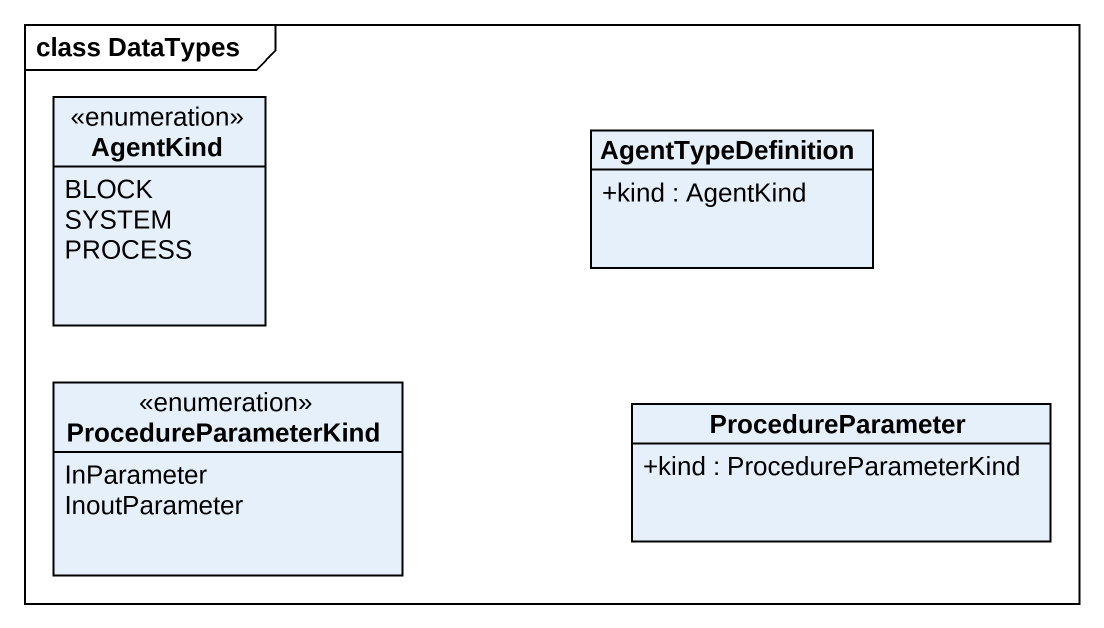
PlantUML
@startuml
mainframe class DataTypes
hide circle
hide empty members
skinparam classAttributeIconSize 0
enum AgentKind {
  BLOCK
  SYSTEM
  PROCESS
}
class AgentTypeDefinition {
  +kind : AgentKind
}
enum ProcedureParameterKind {
  InParameter
  InoutParameter
}
class ProcedureParameter {
  +kind : ProcedureParameterKind
}
@enduml
